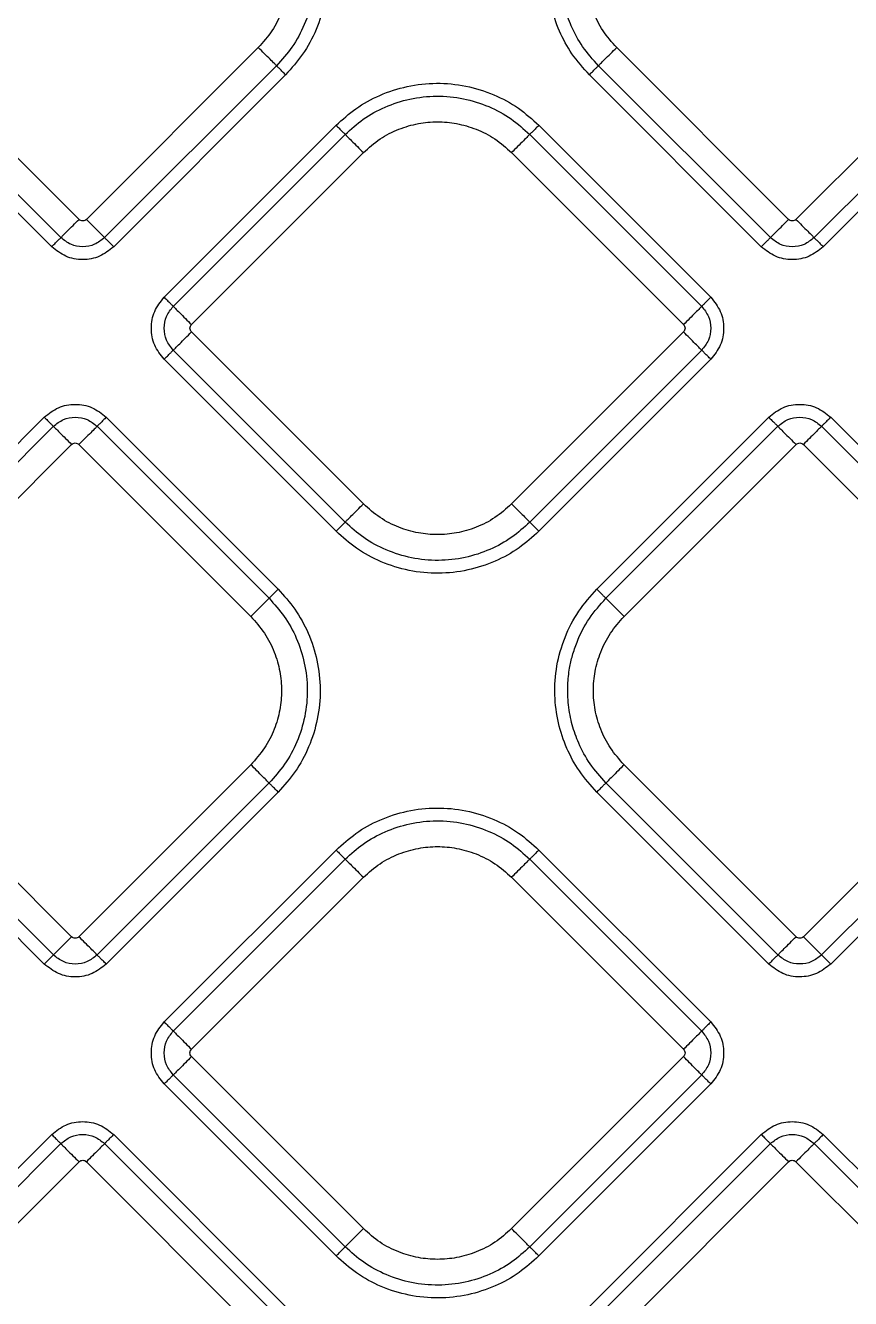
# Model space of a CAD drawing. Extents: x 832 to 912, y 781 to 934.
# Drawn here: x 872.965 to 876.127, y 851.269 to 856.146 of the extents above; entities that cross this region are included whole.
import ezdxf

# ---------------------------------------------------------------- set-up
doc = ezdxf.new("R2010")
doc.units = 0
doc.header["$MEASUREMENT"] = 0
doc.layers.add('1', color=4, linetype='Continuous')

# ---------------------------------------------------------------- blocks, each defined once
blk = doc.blocks.new('2026 SOVEREIGN HL')
at = {"layer": '1', "color": 3, "linetype": 'Continuous', "lineweight": 25}
for p, q in [((41.441, 58.308), (40.7822, 58.9668)), ((42.1281, 58.9668), (41.4693, 58.308)), ((44.1604, 58.308), (43.5016, 58.9668)), ((44.8475, 58.9668), (44.1887, 58.308)), ((41.3713, 58.2383), (40.7124, 58.8971)), ((42.1978, 58.8971), (41.539, 58.2383)), ((44.0907, 58.2383), (43.4319, 58.8971)), ((44.9172, 58.8971), (44.2584, 58.2383)), ((41.3364, 58.2034), (40.6776, 58.8622)), ((42.2327, 58.8622), (41.5739, 58.2034)), ((44.0558, 58.2034), (43.397, 58.8622)), ((44.9521, 58.8622), (44.2933, 58.2034)), ((41.7674, 58.0099), (42.4262, 58.6687)), ((41.8022, 57.975), (42.4611, 58.6338)), ((43.1686, 58.6338), (43.8274, 57.975)), ((43.2035, 58.6687), (43.8623, 58.0099)), ((41.872, 57.9053), (42.5308, 58.5641)), ((43.0989, 58.5641), (43.7577, 57.9053)), ((42.5308, 57.2182), (41.872, 57.877)), ((43.7577, 57.877), (43.0989, 57.2182)), ((42.4611, 57.1485), (41.8022, 57.8073)), ((43.8274, 57.8073), (43.1686, 57.1485)), ((42.4262, 57.1136), (41.7674, 57.7724)), ((43.8623, 57.7724), (43.2035, 57.1136)), ((40.6491, 56.8916), (41.3079, 57.5504)), ((40.6839, 56.8567), (41.3427, 57.5155)), ((41.5105, 57.5155), (42.1693, 56.8567)), ((41.5453, 57.5504), (42.2041, 56.8916)), ((43.4255, 56.8916), (44.0843, 57.5504)), ((43.4604, 56.8567), (44.1192, 57.5156)), ((44.2869, 57.5156), (44.9457, 56.8567)), ((44.3218, 57.5504), (44.9806, 56.8916)), ((40.7536, 56.787), (41.4125, 57.4458)), ((41.4407, 57.4458), (42.0996, 56.787)), ((43.5301, 56.787), (44.1889, 57.4458)), ((44.2172, 57.4458), (44.876, 56.787)), ((41.4125, 55.56), (40.7536, 56.2189)), ((42.0996, 56.2189), (41.4407, 55.56)), ((44.1889, 55.5601), (43.5301, 56.2189)), ((44.876, 56.2189), (44.2172, 55.5601)), ((41.3427, 55.4903), (40.6839, 56.1491)), ((42.1693, 56.1491), (41.5105, 55.4903)), ((44.1192, 55.4904), (43.4604, 56.1492)), ((44.9457, 56.1492), (44.2869, 55.4904)), ((41.3079, 55.4555), (40.6491, 56.1143)), ((42.2041, 56.1143), (41.5453, 55.4555)), ((44.0843, 55.4555), (43.4255, 56.1143)), ((44.9806, 56.1143), (44.3218, 55.4555)), ((41.7674, 55.2335), (42.4262, 55.8923)), ((41.8022, 55.1986), (42.461, 55.8574)), ((43.1686, 55.8574), (43.8274, 55.1986)), ((43.2034, 55.8923), (43.8622, 55.2335)), ((41.8719, 55.1289), (42.5307, 55.7877)), ((43.0989, 55.7877), (43.7577, 55.1289)), ((42.5307, 54.4418), (41.8719, 55.1006)), ((43.7577, 55.1006), (43.0989, 54.4418)), ((42.461, 54.372), (41.8022, 55.0309)), ((43.8274, 55.0309), (43.1686, 54.372)), ((42.4262, 54.3372), (41.7674, 54.996)), ((43.8622, 54.996), (43.2034, 54.3372)), ((40.6776, 54.1437), (41.3364, 54.8025)), ((41.5739, 54.8025), (42.2327, 54.1437)), ((43.397, 54.1436), (44.0558, 54.8024)), ((44.2933, 54.8024), (44.9521, 54.1436)), ((40.7124, 54.1088), (41.3713, 54.7676)), ((41.539, 54.7676), (42.1978, 54.1088)), ((43.4319, 54.1088), (44.0907, 54.7676)), ((44.2584, 54.7676), (44.9172, 54.1088)), ((40.7822, 54.0391), (41.441, 54.6979)), ((41.4693, 54.6979), (42.1281, 54.0391)), ((43.5016, 54.039), (44.1604, 54.6979)), ((44.1887, 54.6979), (44.8475, 54.039))]:
    blk.add_line(p, q, dxfattribs=at)
for points, knots in [([(42.1978, 59.6047), (42.218, 59.5822), (42.2596, 59.536), (42.3056, 59.4515), (42.3367, 59.3564), (42.3479, 59.2543), (42.338, 59.1514), (42.3076, 59.0545), (42.2612, 58.9677), (42.2185, 58.9202), (42.1978, 58.8971)], [0, 0, 0, 0, 0.115091, 0.237016, 0.364589, 0.495522, 0.627141, 0.756681, 0.881633, 1, 1, 1, 1]), ([(42.2327, 59.6395), (42.2548, 59.6149), (42.3005, 59.5641), (42.3511, 59.4713), (42.3852, 59.3668), (42.3975, 59.2546), (42.3867, 59.1416), (42.3533, 59.0352), (42.3023, 58.9398), (42.2554, 58.8876), (42.2327, 58.8622)], [0, 0, 0, 0, 0.11509, 0.237016, 0.364588, 0.495523, 0.62714, 0.756682, 0.881634, 1, 1, 1, 1]), ([(43.397, 58.8622), (43.3736, 58.8883), (43.3282, 58.939), (43.2794, 59.0296), (43.2464, 59.1279), (43.2326, 59.2352), (43.2405, 59.3468), (43.2717, 59.4558), (43.3231, 59.5566), (43.3726, 59.6121), (43.397, 59.6395)], [0, 0, 0, 0, 0.121443, 0.236288, 0.355188, 0.480548, 0.610329, 0.741991, 0.872768, 1, 1, 1, 1]), ([(43.4319, 58.8971), (43.4106, 58.9208), (43.3692, 58.967), (43.3338, 59.0328), (43.3136, 59.0837), (43.3023, 59.1197), (43.2937, 59.1572), (43.2878, 59.196), (43.2851, 59.2349), (43.2854, 59.2822), (43.2909, 59.3324), (43.3033, 59.387), (43.3254, 59.4521), (43.3646, 59.5291), (43.4096, 59.5797), (43.4319, 59.6046)], [0, 0, 0, 0, 0.121409, 0.236225, 0.28295, 0.33087, 0.379886, 0.429891, 0.480755, 0.528606, 0.610484, 0.673349, 0.742098, 0.872822, 1, 1, 1, 1]), ([(42.1281, 59.5349), (42.1464, 59.5142), (42.1828, 59.4733), (42.2194, 59.4006), (42.2411, 59.3259), (42.248, 59.2509), (42.2411, 59.1759), (42.2194, 59.1012), (42.1828, 59.0285), (42.1464, 58.9875), (42.1281, 58.9668)], [0, 0, 0, 0, 0.13136, 0.259989, 0.383484, 0.500001, 0.616517, 0.740012, 0.868642, 1, 1, 1, 1]), ([(43.5016, 58.9668), (43.4832, 58.9875), (43.4468, 59.0285), (43.4102, 59.1011), (43.3885, 59.1758), (43.3817, 59.2509), (43.3885, 59.3259), (43.4102, 59.4006), (43.4468, 59.4732), (43.4832, 59.5142), (43.5016, 59.5349)], [0, 0, 0, 0, 0.131359, 0.259989, 0.383484, 0.5, 0.616516, 0.740011, 0.868641, 1, 1, 1, 1]), ([(42.1978, 58.8971), (42.1956, 58.8993), (42.1911, 58.9038), (42.1741, 58.9208), (42.1522, 58.9427), (42.1359, 58.959), (42.1281, 58.9668)], [0, 0, 0, 0, 0.247942, 0.507921, 0.763552, 1, 1, 1, 1]), ([(43.4319, 58.8971), (43.434, 58.8993), (43.4385, 58.9037), (43.4555, 58.9208), (43.4775, 58.9427), (43.4938, 58.959), (43.5016, 58.9668)], [0, 0, 0, 0, 0.24794, 0.507925, 0.763558, 1, 1, 1, 1]), ([(42.2327, 58.8622), (42.2287, 58.8662), (42.2206, 58.8743), (42.2096, 58.8853), (42.2011, 58.8938), (42.1989, 58.896), (42.1978, 58.8971)], [0, 0, 0, 0, 0.23644, 0.492096, 0.752057, 1, 1, 1, 1]), ([(43.397, 58.8622), (43.4009, 58.8661), (43.409, 58.8743), (43.42, 58.8852), (43.4285, 58.8937), (43.4308, 58.896), (43.4319, 58.8971)], [0, 0, 0, 0, 0.236448, 0.492103, 0.752054, 1, 1, 1, 1]), ([(42.4262, 58.6687), (42.4508, 58.6909), (42.5016, 58.7366), (42.5944, 58.7871), (42.6989, 58.8212), (42.8111, 58.8335), (42.9241, 58.8227), (43.0306, 58.7893), (43.1259, 58.7383), (43.1781, 58.6915), (43.2035, 58.6687)], [0, 0, 0, 0, 0.11509, 0.237017, 0.364589, 0.495523, 0.627141, 0.756681, 0.881633, 1, 1, 1, 1]), ([(42.4611, 58.6338), (42.4835, 58.654), (42.5297, 58.6956), (42.6142, 58.7417), (42.7093, 58.7727), (42.8115, 58.7839), (42.9143, 58.774), (43.0112, 58.7436), (43.098, 58.6972), (43.1455, 58.6546), (43.1686, 58.6338)], [0, 0, 0, 0, 0.11509, 0.237016, 0.364589, 0.495523, 0.627141, 0.756681, 0.881634, 1, 1, 1, 1]), ([(42.5308, 58.5641), (42.5515, 58.5825), (42.5925, 58.6189), (42.6651, 58.6555), (42.7398, 58.6772), (42.8148, 58.684), (42.8898, 58.6772), (42.9645, 58.6555), (43.0372, 58.6189), (43.0782, 58.5825), (43.0989, 58.5641)], [0, 0, 0, 0, 0.131359, 0.259988, 0.383484, 0.5, 0.616516, 0.740012, 0.868641, 1, 1, 1, 1]), ([(42.4262, 58.6687), (42.4301, 58.6648), (42.4383, 58.6566), (42.4492, 58.6457), (42.4577, 58.6372), (42.46, 58.6349), (42.4611, 58.6338)], [0, 0, 0, 0, 0.2364505, 0.4920968, 0.7520569, 1, 1, 1, 1]), ([(42.4611, 58.6338), (42.4632, 58.6316), (42.4677, 58.6272), (42.4847, 58.6101), (42.5067, 58.5882), (42.523, 58.5719), (42.5308, 58.5641)], [0, 0, 0, 0, 0.247942, 0.507925, 0.763557, 1, 1, 1, 1]), ([(43.1686, 58.6338), (43.1664, 58.6316), (43.1619, 58.6272), (43.1449, 58.6101), (43.123, 58.5882), (43.1067, 58.5719), (43.0989, 58.5641)], [0, 0, 0, 0, 0.247942, 0.507926, 0.763558, 1, 1, 1, 1]), ([(43.2035, 58.6687), (43.1996, 58.6648), (43.1914, 58.6566), (43.1805, 58.6457), (43.172, 58.6372), (43.1697, 58.6349), (43.1686, 58.6338)], [0, 0, 0, 0, 0.2364492, 0.4920958, 0.7520561, 1, 1, 1, 1]), ([(41.3713, 58.2383), (41.3734, 58.2405), (41.3779, 58.245), (41.3949, 58.262), (41.4169, 58.2839), (41.4332, 58.3002), (41.441, 58.308)], [0, 0, 0, 0, 0.247941, 0.507925, 0.763557, 1, 1, 1, 1]), ([(41.4693, 58.308), (41.4672, 58.3064), (41.463, 58.3031), (41.4551, 58.3017), (41.4472, 58.3031), (41.443, 58.3064), (41.441, 58.308)], [0, 0, 0, 0, 0.250236, 0.499998, 0.749764, 1, 1, 1, 1]), ([(41.4693, 58.308), (41.4771, 58.3002), (41.4934, 58.2839), (41.5153, 58.262), (41.5323, 58.245), (41.5368, 58.2405), (41.539, 58.2383)], [0, 0, 0, 0, 0.2364425, 0.4920753, 0.7520593, 1, 1, 1, 1]), ([(44.0907, 58.2383), (44.0929, 58.2404), (44.0973, 58.2449), (44.1144, 58.2619), (44.1363, 58.2839), (44.1526, 58.3002), (44.1604, 58.308)], [0, 0, 0, 0, 0.247942, 0.507921, 0.763553, 1, 1, 1, 1]), ([(44.1887, 58.308), (44.1866, 58.3063), (44.1825, 58.3031), (44.1745, 58.3016), (44.1666, 58.3031), (44.1625, 58.3063), (44.1604, 58.308)], [0, 0, 0, 0, 0.250229, 0.5, 0.749771, 1, 1, 1, 1]), ([(44.1887, 58.308), (44.1965, 58.3002), (44.2128, 58.2839), (44.2347, 58.2619), (44.2517, 58.2449), (44.2562, 58.2404), (44.2584, 58.2383)], [0, 0, 0, 0, 0.236449, 0.492079, 0.752059, 1, 1, 1, 1]), ([(41.3364, 58.2034), (41.3403, 58.2074), (41.3484, 58.2155), (41.3594, 58.2265), (41.3679, 58.235), (41.3702, 58.2372), (41.3713, 58.2383)], [0, 0, 0, 0, 0.236443, 0.492093, 0.752056, 1, 1, 1, 1]), ([(41.539, 58.2383), (41.5267, 58.2286), (41.5022, 58.2093), (41.4551, 58.2007), (41.4081, 58.2093), (41.3835, 58.2286), (41.3713, 58.2383)], [0, 0, 0, 0, 0.249877, 0.500014, 0.750137, 1, 1, 1, 1]), ([(41.539, 58.2383), (41.5401, 58.2372), (41.5423, 58.235), (41.5508, 58.2265), (41.5618, 58.2155), (41.5699, 58.2074), (41.5739, 58.2034)], [0, 0, 0, 0, 0.247944, 0.507907, 0.763557, 1, 1, 1, 1]), ([(44.0558, 58.2034), (44.0597, 58.2073), (44.0679, 58.2155), (44.0788, 58.2264), (44.0873, 58.2349), (44.0896, 58.2372), (44.0907, 58.2383)], [0, 0, 0, 0, 0.2364428, 0.4921017, 0.7520557, 1, 1, 1, 1]), ([(44.2584, 58.2383), (44.2461, 58.2286), (44.2216, 58.2092), (44.1745, 58.2007), (44.1275, 58.2092), (44.1029, 58.2286), (44.0907, 58.2383)], [0, 0, 0, 0, 0.249877, 0.500016, 0.75014, 1, 1, 1, 1]), ([(44.2584, 58.2383), (44.2595, 58.2372), (44.2617, 58.2349), (44.2702, 58.2264), (44.2812, 58.2155), (44.2894, 58.2073), (44.2933, 58.2034)], [0, 0, 0, 0, 0.247944, 0.507899, 0.763558, 1, 1, 1, 1]), ([(41.5739, 58.2034), (41.5565, 58.1897), (41.5218, 58.1623), (41.4551, 58.1502), (41.3885, 58.1623), (41.3537, 58.1897), (41.3364, 58.2034)], [0, 0, 0, 0, 0.2500721, 0.5000174, 0.7499322, 1, 1, 1, 1]), ([(44.2933, 58.2034), (44.2759, 58.1897), (44.2412, 58.1622), (44.1745, 58.1502), (44.1079, 58.1623), (44.0732, 58.1897), (44.0558, 58.2034)], [0, 0, 0, 0, 0.250071, 0.500017, 0.749932, 1, 1, 1, 1]), ([(41.7674, 57.7724), (41.7537, 57.7898), (41.7262, 57.8245), (41.7142, 57.8912), (41.7262, 57.9578), (41.7537, 57.9925), (41.7674, 58.0099)], [0, 0, 0, 0, 0.250071, 0.500016, 0.74993, 1, 1, 1, 1]), ([(41.7674, 58.0099), (41.7713, 58.006), (41.7794, 57.9978), (41.7904, 57.9869), (41.7989, 57.9784), (41.8011, 57.9761), (41.8022, 57.975)], [0, 0, 0, 0, 0.236445, 0.492099, 0.752055, 1, 1, 1, 1]), ([(43.8623, 58.0099), (43.8581, 58.0058), (43.8499, 57.9975), (43.8391, 57.9866), (43.8308, 57.9783), (43.8285, 57.9761), (43.8274, 57.975)], [0, 0, 0, 0, 0.2500095, 0.5000187, 0.7500027, 1, 1, 1, 1]), ([(43.8623, 58.0099), (43.876, 57.9925), (43.9034, 57.9578), (43.9155, 57.8912), (43.9034, 57.8245), (43.876, 57.7898), (43.8623, 57.7724)], [0, 0, 0, 0, 0.25007, 0.499984, 0.749929, 1, 1, 1, 1]), ([(41.8022, 57.8073), (41.7926, 57.8196), (41.7732, 57.8441), (41.7646, 57.8912), (41.7732, 57.9382), (41.7926, 57.9628), (41.8022, 57.975)], [0, 0, 0, 0, 0.249877, 0.500018, 0.750141, 1, 1, 1, 1]), ([(41.8022, 57.975), (41.8044, 57.9728), (41.8089, 57.9683), (41.8259, 57.9513), (41.8479, 57.9294), (41.8641, 57.9131), (41.872, 57.9053)], [0, 0, 0, 0, 0.247942, 0.507921, 0.763552, 1, 1, 1, 1]), ([(43.8274, 57.975), (43.8253, 57.9728), (43.8208, 57.9684), (43.8038, 57.9514), (43.7819, 57.9294), (43.7656, 57.9131), (43.7577, 57.9053)], [0, 0, 0, 0, 0.247331, 0.507093, 0.762968, 1, 1, 1, 1]), ([(43.8274, 57.975), (43.8371, 57.9628), (43.8564, 57.9382), (43.865, 57.8912), (43.8564, 57.8441), (43.8371, 57.8196), (43.8274, 57.8073)], [0, 0, 0, 0, 0.24986, 0.499982, 0.750123, 1, 1, 1, 1]), ([(41.872, 57.877), (41.8703, 57.8791), (41.8671, 57.8832), (41.8656, 57.8912), (41.8671, 57.8991), (41.8703, 57.9032), (41.872, 57.9053)], [0, 0, 0, 0, 0.25024, 0.499997, 0.749792, 1, 1, 1, 1]), ([(43.7577, 57.9053), (43.7593, 57.9032), (43.7626, 57.8991), (43.7641, 57.8912), (43.7626, 57.8832), (43.7593, 57.8791), (43.7577, 57.877)], [0, 0, 0, 0, 0.250208, 0.500003, 0.74976, 1, 1, 1, 1]), ([(41.8022, 57.8073), (41.8044, 57.8095), (41.8089, 57.814), (41.8259, 57.8309), (41.8478, 57.8529), (41.8641, 57.8692), (41.872, 57.877)], [0, 0, 0, 0, 0.247332, 0.507093, 0.762968, 1, 1, 1, 1]), ([(43.8274, 57.8073), (43.8252, 57.8095), (43.8208, 57.814), (43.8037, 57.831), (43.7818, 57.8529), (43.7655, 57.8692), (43.7577, 57.877)], [0, 0, 0, 0, 0.247942, 0.507926, 0.763557, 1, 1, 1, 1]), ([(41.7674, 57.7724), (41.7715, 57.7766), (41.7798, 57.7848), (41.7906, 57.7957), (41.7989, 57.804), (41.8011, 57.8062), (41.8022, 57.8073)], [0, 0, 0, 0, 0.250001, 0.500011, 0.750006, 1, 1, 1, 1]), ([(43.8623, 57.7724), (43.8584, 57.7763), (43.8502, 57.7845), (43.8393, 57.7954), (43.8308, 57.804), (43.8285, 57.8062), (43.8274, 57.8073)], [0, 0, 0, 0, 0.236446, 0.492101, 0.752057, 1, 1, 1, 1]), ([(41.3079, 57.5504), (41.3252, 57.5641), (41.36, 57.5915), (41.4266, 57.6036), (41.4932, 57.5915), (41.528, 57.5641), (41.5453, 57.5504)], [0, 0, 0, 0, 0.25007, 0.500017, 0.749932, 1, 1, 1, 1]), ([(44.0843, 57.5504), (44.1017, 57.5641), (44.1364, 57.5916), (44.203, 57.6036), (44.2697, 57.5916), (44.3044, 57.5641), (44.3218, 57.5504)], [0, 0, 0, 0, 0.2500711, 0.5000176, 0.7499342, 1, 1, 1, 1]), ([(41.3079, 57.5504), (41.312, 57.5462), (41.3203, 57.538), (41.3311, 57.5271), (41.3394, 57.5188), (41.3416, 57.5166), (41.3427, 57.5155)], [0, 0, 0, 0, 0.25, 0.500013, 0.750002, 1, 1, 1, 1]), ([(41.3427, 57.5155), (41.355, 57.5252), (41.3795, 57.5445), (41.4266, 57.5531), (41.4737, 57.5445), (41.4982, 57.5252), (41.5105, 57.5155)], [0, 0, 0, 0, 0.249878, 0.500015, 0.75014, 1, 1, 1, 1]), ([(41.3427, 57.5155), (41.3449, 57.5133), (41.3494, 57.5089), (41.3664, 57.4919), (41.3883, 57.4699), (41.4046, 57.4536), (41.4125, 57.4458)], [0, 0, 0, 0, 0.247333, 0.507096, 0.762966, 1, 1, 1, 1]), ([(41.5105, 57.5155), (41.5083, 57.5133), (41.5038, 57.5088), (41.4868, 57.4918), (41.4648, 57.4699), (41.4486, 57.4536), (41.4407, 57.4458)], [0, 0, 0, 0, 0.247943, 0.507923, 0.763556, 1, 1, 1, 1]), ([(41.5453, 57.5504), (41.5414, 57.5464), (41.5333, 57.5383), (41.5223, 57.5274), (41.5138, 57.5188), (41.5116, 57.5166), (41.5105, 57.5155)], [0, 0, 0, 0, 0.236442, 0.492092, 0.752056, 1, 1, 1, 1]), ([(44.0843, 57.5504), (44.0884, 57.5463), (44.0967, 57.538), (44.1076, 57.5272), (44.1159, 57.5189), (44.1181, 57.5167), (44.1192, 57.5156)], [0, 0, 0, 0, 0.250012, 0.5000131, 0.7500081, 1, 1, 1, 1]), ([(44.1192, 57.5156), (44.1314, 57.5252), (44.156, 57.5446), (44.203, 57.5532), (44.2501, 57.5446), (44.2746, 57.5252), (44.2869, 57.5156)], [0, 0, 0, 0, 0.249875, 0.500014, 0.750138, 1, 1, 1, 1]), ([(44.1192, 57.5156), (44.1214, 57.5134), (44.1258, 57.5089), (44.1428, 57.4919), (44.1648, 57.47), (44.1811, 57.4537), (44.1889, 57.4458)], [0, 0, 0, 0, 0.247331, 0.507093, 0.762968, 1, 1, 1, 1]), ([(44.2869, 57.5156), (44.2847, 57.5134), (44.2802, 57.5089), (44.2632, 57.4919), (44.2413, 57.4699), (44.225, 57.4537), (44.2172, 57.4458)], [0, 0, 0, 0, 0.247942, 0.507926, 0.763558, 1, 1, 1, 1]), ([(44.3218, 57.5504), (44.3179, 57.5465), (44.3097, 57.5383), (44.2988, 57.5274), (44.2902, 57.5189), (44.288, 57.5166), (44.2869, 57.5156)], [0, 0, 0, 0, 0.236454, 0.492102, 0.752056, 1, 1, 1, 1]), ([(41.4125, 57.4458), (41.4145, 57.4474), (41.4187, 57.4507), (41.4266, 57.4521), (41.4345, 57.4507), (41.4387, 57.4474), (41.4407, 57.4458)], [0, 0, 0, 0, 0.250222, 0.5, 0.749782, 1, 1, 1, 1]), ([(44.1889, 57.4458), (44.191, 57.4475), (44.1951, 57.4507), (44.203, 57.4522), (44.211, 57.4507), (44.2151, 57.4475), (44.2172, 57.4458)], [0, 0, 0, 0, 0.2502324, 0.5, 0.7497676, 1, 1, 1, 1]), ([(42.4611, 57.1485), (42.4632, 57.1507), (42.4677, 57.1552), (42.4847, 57.1722), (42.5067, 57.1941), (42.523, 57.2104), (42.5308, 57.2182)], [0, 0, 0, 0, 0.24794, 0.507924, 0.763556, 1, 1, 1, 1]), ([(43.0989, 57.2182), (43.0782, 57.1998), (43.0372, 57.1635), (42.9645, 57.1268), (42.8898, 57.1051), (42.8148, 57.0983), (42.7398, 57.1051), (42.6651, 57.1268), (42.5925, 57.1635), (42.5515, 57.1998), (42.5308, 57.2182)], [0, 0, 0, 0, 0.131359, 0.259988, 0.383484, 0.5, 0.616516, 0.740012, 0.868641, 1, 1, 1, 1]), ([(43.0989, 57.2182), (43.1067, 57.2104), (43.123, 57.1941), (43.1449, 57.1722), (43.1619, 57.1552), (43.1664, 57.1507), (43.1686, 57.1485)], [0, 0, 0, 0, 0.236442, 0.492075, 0.75206, 1, 1, 1, 1]), ([(42.4262, 57.1136), (42.4301, 57.1175), (42.4383, 57.1257), (42.4492, 57.1366), (42.4577, 57.1451), (42.46, 57.1474), (42.4611, 57.1485)], [0, 0, 0, 0, 0.23644, 0.492098, 0.752052, 1, 1, 1, 1]), ([(43.2035, 57.1136), (43.1788, 57.0914), (43.1281, 57.0458), (43.0353, 56.9952), (42.9308, 56.9611), (42.8185, 56.9488), (42.7056, 56.9596), (42.5991, 56.993), (42.5038, 57.044), (42.4516, 57.0908), (42.4262, 57.1136)], [0, 0, 0, 0, 0.11509, 0.237016, 0.364589, 0.495523, 0.62714, 0.756681, 0.881633, 1, 1, 1, 1]), ([(43.1686, 57.1485), (43.1462, 57.1283), (43.1, 57.0867), (43.0155, 57.0407), (42.9204, 57.0096), (42.8182, 56.9984), (42.7154, 57.0083), (42.6185, 57.0387), (42.5317, 57.0851), (42.4842, 57.1277), (42.4611, 57.1485)], [0, 0, 0, 0, 0.11509, 0.237017, 0.364589, 0.495523, 0.627141, 0.756681, 0.881633, 1, 1, 1, 1]), ([(43.1686, 57.1485), (43.1697, 57.1474), (43.172, 57.1451), (43.1805, 57.1366), (43.1914, 57.1257), (43.1996, 57.1175), (43.2035, 57.1136)], [0, 0, 0, 0, 0.247949, 0.507903, 0.763561, 1, 1, 1, 1]), ([(42.2041, 56.8916), (42.2002, 56.8876), (42.1921, 56.8795), (42.1811, 56.8685), (42.1726, 56.86), (42.1704, 56.8578), (42.1693, 56.8567)], [0, 0, 0, 0, 0.2364505, 0.4920968, 0.7520569, 1, 1, 1, 1]), ([(42.2041, 56.8916), (42.2263, 56.8669), (42.272, 56.8162), (42.3226, 56.7234), (42.3567, 56.6189), (42.369, 56.5066), (42.3582, 56.3936), (42.3248, 56.2872), (42.2737, 56.1918), (42.2269, 56.1397), (42.2041, 56.1143)], [0, 0, 0, 0, 0.11509, 0.237017, 0.364588, 0.495523, 0.627141, 0.756681, 0.881633, 1, 1, 1, 1]), ([(43.4255, 56.1143), (43.4022, 56.1404), (43.3567, 56.1911), (43.3079, 56.2817), (43.2749, 56.38), (43.2611, 56.4873), (43.269, 56.5989), (43.3002, 56.7079), (43.3517, 56.8087), (43.4011, 56.8642), (43.4255, 56.8916)], [0, 0, 0, 0, 0.121442, 0.236288, 0.355187, 0.480548, 0.610329, 0.741991, 0.872768, 1, 1, 1, 1]), ([(43.4255, 56.8916), (43.4294, 56.8877), (43.4376, 56.8795), (43.4485, 56.8686), (43.457, 56.8601), (43.4593, 56.8578), (43.4604, 56.8567)], [0, 0, 0, 0, 0.23644, 0.492097, 0.752057, 1, 1, 1, 1]), ([(42.1693, 56.8567), (42.1671, 56.8545), (42.1626, 56.85), (42.1456, 56.833), (42.1237, 56.8111), (42.1074, 56.7948), (42.0996, 56.787)], [0, 0, 0, 0, 0.247942, 0.507926, 0.763558, 1, 1, 1, 1]), ([(42.1693, 56.8567), (42.1895, 56.8343), (42.2311, 56.7881), (42.2771, 56.7036), (42.3081, 56.6085), (42.3193, 56.5063), (42.3095, 56.4034), (42.2791, 56.3066), (42.2326, 56.2197), (42.19, 56.1722), (42.1693, 56.1491)], [0, 0, 0, 0, 0.115091, 0.237017, 0.364589, 0.495523, 0.627141, 0.756681, 0.881633, 1, 1, 1, 1]), ([(43.4604, 56.1492), (43.4391, 56.1729), (43.3977, 56.2191), (43.3623, 56.2849), (43.3421, 56.3358), (43.3308, 56.3718), (43.3222, 56.4093), (43.3163, 56.4481), (43.3136, 56.487), (43.3139, 56.5343), (43.3194, 56.5845), (43.3318, 56.6391), (43.3539, 56.7042), (43.3931, 56.7812), (43.4382, 56.8318), (43.4604, 56.8567)], [0, 0, 0, 0, 0.121411, 0.236227, 0.282953, 0.330871, 0.379888, 0.429892, 0.480755, 0.528607, 0.610484, 0.67335, 0.742097, 0.872822, 1, 1, 1, 1]), ([(43.4604, 56.8567), (43.4626, 56.8545), (43.467, 56.8501), (43.4841, 56.833), (43.506, 56.8111), (43.5223, 56.7948), (43.5301, 56.787)], [0, 0, 0, 0, 0.247942, 0.50792, 0.763551, 1, 1, 1, 1]), ([(42.0996, 56.787), (42.1179, 56.7663), (42.1543, 56.7253), (42.1909, 56.6526), (42.2126, 56.5779), (42.2195, 56.5029), (42.2126, 56.4279), (42.1909, 56.3532), (42.1543, 56.2806), (42.1179, 56.2396), (42.0996, 56.2189)], [0, 0, 0, 0, 0.131359, 0.259988, 0.383483, 0.5, 0.616516, 0.740011, 0.868641, 1, 1, 1, 1]), ([(43.5301, 56.2189), (43.5117, 56.2396), (43.4753, 56.2806), (43.4387, 56.3532), (43.417, 56.4279), (43.4102, 56.503), (43.417, 56.578), (43.4387, 56.6527), (43.4753, 56.7253), (43.5117, 56.7663), (43.5301, 56.787)], [0, 0, 0, 0, 0.13136, 0.259989, 0.383485, 0.500001, 0.616516, 0.740012, 0.868642, 1, 1, 1, 1]), ([(42.1693, 56.1491), (42.1671, 56.1513), (42.1626, 56.1558), (42.1456, 56.1728), (42.1237, 56.1948), (42.1074, 56.211), (42.0996, 56.2189)], [0, 0, 0, 0, 0.247943, 0.507925, 0.763558, 1, 1, 1, 1]), ([(43.5301, 56.2189), (43.5223, 56.2111), (43.506, 56.1948), (43.4841, 56.1729), (43.467, 56.1558), (43.4626, 56.1514), (43.4604, 56.1492)], [0, 0, 0, 0, 0.236443, 0.492076, 0.752059, 1, 1, 1, 1]), ([(42.2041, 56.1143), (42.2002, 56.1182), (42.1921, 56.1263), (42.1811, 56.1373), (42.1726, 56.1458), (42.1704, 56.148), (42.1693, 56.1491)], [0, 0, 0, 0, 0.236445, 0.492096, 0.752057, 1, 1, 1, 1]), ([(43.4604, 56.1492), (43.4593, 56.1481), (43.457, 56.1458), (43.4485, 56.1373), (43.4376, 56.1264), (43.4294, 56.1182), (43.4255, 56.1143)], [0, 0, 0, 0, 0.247945, 0.507902, 0.763554, 1, 1, 1, 1]), ([(42.4262, 55.8923), (42.4508, 55.9144), (42.5016, 55.9601), (42.5944, 56.0107), (42.6989, 56.0448), (42.8111, 56.0571), (42.9241, 56.0463), (43.0305, 56.0129), (43.1259, 55.9619), (43.1781, 55.915), (43.2034, 55.8923)], [0, 0, 0, 0, 0.11509, 0.237016, 0.364589, 0.495523, 0.62714, 0.756681, 0.881633, 1, 1, 1, 1]), ([(42.461, 55.8574), (42.4835, 55.8776), (42.5297, 55.9192), (42.6141, 55.9652), (42.7093, 55.9963), (42.8114, 56.0075), (42.9143, 55.9976), (43.0112, 55.9672), (43.098, 55.9208), (43.1455, 55.8781), (43.1686, 55.8574)], [0, 0, 0, 0, 0.115089, 0.237016, 0.364588, 0.495523, 0.627141, 0.756681, 0.881633, 1, 1, 1, 1]), ([(42.5307, 55.7877), (42.5515, 55.806), (42.5924, 55.8424), (42.6651, 55.879), (42.7398, 55.9007), (42.8148, 55.9076), (42.8898, 55.9007), (42.9645, 55.879), (43.0372, 55.8424), (43.0782, 55.806), (43.0989, 55.7877)], [0, 0, 0, 0, 0.131359, 0.259988, 0.383484, 0.5, 0.616516, 0.740012, 0.868641, 1, 1, 1, 1]), ([(42.4262, 55.8923), (42.4301, 55.8883), (42.4382, 55.8802), (42.4492, 55.8692), (42.4577, 55.8607), (42.4599, 55.8585), (42.461, 55.8574)], [0, 0, 0, 0, 0.236445, 0.492096, 0.752057, 1, 1, 1, 1]), ([(42.461, 55.8574), (42.4632, 55.8552), (42.4677, 55.8507), (42.4847, 55.8337), (42.5066, 55.8118), (42.5229, 55.7955), (42.5307, 55.7877)], [0, 0, 0, 0, 0.247943, 0.507925, 0.763558, 1, 1, 1, 1]), ([(43.1686, 55.8574), (43.1664, 55.8552), (43.1619, 55.8507), (43.1449, 55.8337), (43.123, 55.8118), (43.1067, 55.7955), (43.0989, 55.7877)], [0, 0, 0, 0, 0.247943, 0.507924, 0.763556, 1, 1, 1, 1]), ([(43.2034, 55.8923), (43.1995, 55.8883), (43.1914, 55.8802), (43.1804, 55.8692), (43.1719, 55.8607), (43.1697, 55.8585), (43.1686, 55.8574)], [0, 0, 0, 0, 0.236446, 0.492097, 0.752057, 1, 1, 1, 1]), ([(41.3427, 55.4903), (41.3449, 55.4925), (41.3494, 55.497), (41.3664, 55.514), (41.3884, 55.5359), (41.4046, 55.5522), (41.4125, 55.56)], [0, 0, 0, 0, 0.247943, 0.507925, 0.763558, 1, 1, 1, 1]), ([(41.4407, 55.56), (41.4387, 55.5584), (41.4345, 55.5552), (41.4266, 55.5537), (41.4187, 55.5552), (41.4145, 55.5584), (41.4125, 55.56)], [0, 0, 0, 0, 0.250226, 0.5, 0.749771, 1, 1, 1, 1]), ([(41.5105, 55.4903), (41.5083, 55.4925), (41.5038, 55.497), (41.4868, 55.514), (41.4649, 55.5359), (41.4486, 55.5522), (41.4407, 55.56)], [0, 0, 0, 0, 0.2473322, 0.507094, 0.762967, 1, 1, 1, 1]), ([(44.1192, 55.4904), (44.1214, 55.4925), (44.1259, 55.497), (44.1429, 55.514), (44.1648, 55.536), (44.1811, 55.5523), (44.1889, 55.5601)], [0, 0, 0, 0, 0.247941, 0.507925, 0.763556, 1, 1, 1, 1]), ([(44.2172, 55.5601), (44.2151, 55.5584), (44.211, 55.5552), (44.203, 55.5537), (44.1951, 55.5552), (44.191, 55.5584), (44.1889, 55.5601)], [0, 0, 0, 0, 0.2502254, 0.5, 0.7497746, 1, 1, 1, 1]), ([(44.2869, 55.4904), (44.2847, 55.4925), (44.2802, 55.497), (44.2633, 55.514), (44.2413, 55.5359), (44.225, 55.5522), (44.2172, 55.5601)], [0, 0, 0, 0, 0.247332, 0.507094, 0.762967, 1, 1, 1, 1]), ([(41.3079, 55.4555), (41.3118, 55.4594), (41.3199, 55.4675), (41.3309, 55.4785), (41.3394, 55.487), (41.3416, 55.4892), (41.3427, 55.4903)], [0, 0, 0, 0, 0.2364486, 0.4920971, 0.7520558, 1, 1, 1, 1]), ([(41.5453, 55.4555), (41.528, 55.4418), (41.4932, 55.4143), (41.4266, 55.4023), (41.36, 55.4143), (41.3252, 55.4418), (41.3079, 55.4555)], [0, 0, 0, 0, 0.250067, 0.499983, 0.74993, 1, 1, 1, 1]), ([(41.5105, 55.4903), (41.4982, 55.4807), (41.4737, 55.4613), (41.4266, 55.4527), (41.3795, 55.4613), (41.355, 55.4807), (41.3427, 55.4903)], [0, 0, 0, 0, 0.249861, 0.499986, 0.750124, 1, 1, 1, 1]), ([(41.5453, 55.4555), (41.5412, 55.4596), (41.5329, 55.4679), (41.5221, 55.4787), (41.5138, 55.487), (41.5116, 55.4892), (41.5105, 55.4903)], [0, 0, 0, 0, 0.250006, 0.500013, 0.750005, 1, 1, 1, 1]), ([(44.0843, 55.4555), (44.0882, 55.4594), (44.0964, 55.4676), (44.1073, 55.4785), (44.1158, 55.487), (44.1181, 55.4893), (44.1192, 55.4904)], [0, 0, 0, 0, 0.236448, 0.492097, 0.752056, 1, 1, 1, 1]), ([(44.3218, 55.4555), (44.3044, 55.4418), (44.2697, 55.4144), (44.203, 55.4023), (44.1364, 55.4143), (44.1017, 55.4418), (44.0843, 55.4555)], [0, 0, 0, 0, 0.250067, 0.499983, 0.749929, 1, 1, 1, 1]), ([(44.2869, 55.4904), (44.2746, 55.4807), (44.2501, 55.4613), (44.203, 55.4528), (44.156, 55.4613), (44.1314, 55.4807), (44.1192, 55.4904)], [0, 0, 0, 0, 0.249862, 0.499986, 0.750125, 1, 1, 1, 1]), ([(44.3218, 55.4555), (44.3176, 55.4597), (44.3094, 55.4679), (44.2985, 55.4787), (44.2902, 55.487), (44.288, 55.4892), (44.2869, 55.4904)], [0, 0, 0, 0, 0.250005, 0.500013, 0.750002, 1, 1, 1, 1]), ([(41.7674, 54.996), (41.7536, 55.0133), (41.7262, 55.0481), (41.7142, 55.1147), (41.7262, 55.1814), (41.7536, 55.2161), (41.7674, 55.2335)], [0, 0, 0, 0, 0.250071, 0.500018, 0.749932, 1, 1, 1, 1]), ([(41.7674, 55.2335), (41.7713, 55.2295), (41.7794, 55.2214), (41.7904, 55.2104), (41.7989, 55.2019), (41.8011, 55.1997), (41.8022, 55.1986)], [0, 0, 0, 0, 0.236447, 0.492099, 0.752057, 1, 1, 1, 1]), ([(43.8622, 55.2335), (43.8581, 55.2293), (43.8498, 55.221), (43.839, 55.2102), (43.8307, 55.2019), (43.8285, 55.1997), (43.8274, 55.1986)], [0, 0, 0, 0, 0.2500076, 0.5000101, 0.7500046, 1, 1, 1, 1]), ([(43.8622, 55.2335), (43.876, 55.2161), (43.9034, 55.1814), (43.9155, 55.1147), (43.9034, 55.0481), (43.876, 55.0133), (43.8622, 54.996)], [0, 0, 0, 0, 0.2500706, 0.5000178, 0.7499325, 1, 1, 1, 1]), ([(41.8022, 55.0309), (41.7925, 55.0431), (41.7732, 55.0677), (41.7646, 55.1147), (41.7732, 55.1618), (41.7925, 55.1863), (41.8022, 55.1986)], [0, 0, 0, 0, 0.249877, 0.500015, 0.750137, 1, 1, 1, 1]), ([(41.8022, 55.1986), (41.8044, 55.1964), (41.8089, 55.1919), (41.8259, 55.1749), (41.8478, 55.153), (41.8641, 55.1367), (41.8719, 55.1289)], [0, 0, 0, 0, 0.247942, 0.507923, 0.763555, 1, 1, 1, 1]), ([(43.8274, 55.1986), (43.8252, 55.1964), (43.8208, 55.1919), (43.8038, 55.1749), (43.7818, 55.153), (43.7655, 55.1367), (43.7577, 55.1289)], [0, 0, 0, 0, 0.247333, 0.507092, 0.762967, 1, 1, 1, 1]), ([(43.8274, 55.1986), (43.8371, 55.1863), (43.8564, 55.1618), (43.865, 55.1147), (43.8564, 55.0677), (43.8371, 55.0431), (43.8274, 55.0309)], [0, 0, 0, 0, 0.249876, 0.500015, 0.750138, 1, 1, 1, 1]), ([(41.8719, 55.1006), (41.8703, 55.1026), (41.867, 55.1068), (41.8656, 55.1147), (41.867, 55.1226), (41.8703, 55.1268), (41.8719, 55.1289)], [0, 0, 0, 0, 0.250235, 0.500008, 0.749781, 1, 1, 1, 1]), ([(43.7577, 55.1289), (43.7593, 55.1268), (43.7626, 55.1226), (43.764, 55.1147), (43.7626, 55.1068), (43.7593, 55.1026), (43.7577, 55.1006)], [0, 0, 0, 0, 0.25022, 0.499992, 0.749764, 1, 1, 1, 1]), ([(41.8719, 55.1006), (41.8641, 55.0928), (41.8478, 55.0765), (41.8259, 55.0545), (41.8089, 55.0375), (41.8044, 55.033), (41.8022, 55.0309)], [0, 0, 0, 0, 0.236442, 0.492075, 0.752057, 1, 1, 1, 1]), ([(43.8274, 55.0309), (43.8252, 55.033), (43.8207, 55.0375), (43.8037, 55.0545), (43.7818, 55.0765), (43.7655, 55.0928), (43.7577, 55.1006)], [0, 0, 0, 0, 0.247943, 0.507924, 0.763556, 1, 1, 1, 1]), ([(41.8022, 55.0309), (41.8011, 55.0298), (41.7989, 55.0275), (41.7904, 55.019), (41.7794, 55.008), (41.7713, 54.9999), (41.7674, 54.996)], [0, 0, 0, 0, 0.247943, 0.507901, 0.763553, 1, 1, 1, 1]), ([(43.8622, 54.996), (43.8583, 54.9999), (43.8502, 55.008), (43.8392, 55.019), (43.8307, 55.0275), (43.8285, 55.0298), (43.8274, 55.0309)], [0, 0, 0, 0, 0.236448, 0.492099, 0.752057, 1, 1, 1, 1]), ([(41.3364, 54.8025), (41.3537, 54.8162), (41.3885, 54.8436), (41.4551, 54.8557), (41.5218, 54.8436), (41.5565, 54.8162), (41.5739, 54.8025)], [0, 0, 0, 0, 0.25007, 0.500017, 0.749933, 1, 1, 1, 1]), ([(44.0558, 54.8024), (44.0732, 54.8162), (44.1079, 54.8436), (44.1745, 54.8556), (44.2412, 54.8436), (44.2759, 54.8162), (44.2933, 54.8024)], [0, 0, 0, 0, 0.250071, 0.5000166, 0.7499325, 1, 1, 1, 1]), ([(41.3364, 54.8025), (41.3405, 54.7983), (41.3488, 54.7901), (41.3596, 54.7792), (41.3679, 54.7709), (41.3701, 54.7687), (41.3713, 54.7676)], [0, 0, 0, 0, 0.2500079, 0.5000095, 0.7500023, 1, 1, 1, 1]), ([(41.3713, 54.7676), (41.3835, 54.7773), (41.4081, 54.7966), (41.4551, 54.8052), (41.5022, 54.7966), (41.5267, 54.7773), (41.539, 54.7676)], [0, 0, 0, 0, 0.249876, 0.500014, 0.750139, 1, 1, 1, 1]), ([(41.5739, 54.8025), (41.5699, 54.7985), (41.5618, 54.7904), (41.5508, 54.7795), (41.5423, 54.7709), (41.5401, 54.7687), (41.539, 54.7676)], [0, 0, 0, 0, 0.236448, 0.492098, 0.752056, 1, 1, 1, 1]), ([(44.0558, 54.8024), (44.0599, 54.7983), (44.0682, 54.79), (44.079, 54.7792), (44.0874, 54.7709), (44.0896, 54.7687), (44.0907, 54.7676)], [0, 0, 0, 0, 0.2500053, 0.5000086, 0.7500019, 1, 1, 1, 1]), ([(44.0907, 54.7676), (44.1029, 54.7773), (44.1275, 54.7966), (44.1745, 54.8052), (44.2216, 54.7966), (44.2461, 54.7773), (44.2584, 54.7676)], [0, 0, 0, 0, 0.249877, 0.500015, 0.750139, 1, 1, 1, 1]), ([(44.2933, 54.8024), (44.2894, 54.7985), (44.2812, 54.7904), (44.2702, 54.7794), (44.2617, 54.7709), (44.2595, 54.7687), (44.2584, 54.7676)], [0, 0, 0, 0, 0.236443, 0.492096, 0.752056, 1, 1, 1, 1]), ([(41.3713, 54.7676), (41.3734, 54.7654), (41.3779, 54.761), (41.3949, 54.744), (41.4168, 54.722), (41.4331, 54.7057), (41.441, 54.6979)], [0, 0, 0, 0, 0.247332, 0.507094, 0.762968, 1, 1, 1, 1]), ([(41.539, 54.7676), (41.5368, 54.7654), (41.5323, 54.7609), (41.5153, 54.7439), (41.4934, 54.722), (41.4771, 54.7057), (41.4693, 54.6979)], [0, 0, 0, 0, 0.2479412, 0.5079228, 0.763555, 1, 1, 1, 1]), ([(44.0907, 54.7676), (44.0929, 54.7654), (44.0973, 54.7609), (44.1143, 54.744), (44.1362, 54.722), (44.1526, 54.7057), (44.1604, 54.6979)], [0, 0, 0, 0, 0.247332, 0.507094, 0.762967, 1, 1, 1, 1]), ([(44.2584, 54.7676), (44.2562, 54.7654), (44.2517, 54.7609), (44.2347, 54.7439), (44.2128, 54.722), (44.1965, 54.7057), (44.1887, 54.6979)], [0, 0, 0, 0, 0.2479408, 0.5079228, 0.7635537, 1, 1, 1, 1]), ([(41.441, 54.6979), (41.443, 54.6995), (41.4472, 54.7028), (41.4551, 54.7042), (41.463, 54.7028), (41.4672, 54.6995), (41.4693, 54.6979)], [0, 0, 0, 0, 0.250228, 0.500002, 0.749772, 1, 1, 1, 1]), ([(44.1604, 54.6979), (44.1625, 54.6995), (44.1666, 54.7028), (44.1745, 54.7042), (44.1825, 54.7028), (44.1866, 54.6995), (44.1887, 54.6979)], [0, 0, 0, 0, 0.250231, 0.5, 0.749769, 1, 1, 1, 1]), ([(42.461, 54.372), (42.4632, 54.3742), (42.4677, 54.3787), (42.4847, 54.3957), (42.5066, 54.4177), (42.5229, 54.4339), (42.5307, 54.4418)], [0, 0, 0, 0, 0.247943, 0.507925, 0.763558, 1, 1, 1, 1]), ([(43.0989, 54.4418), (43.0782, 54.4234), (43.0372, 54.387), (42.9645, 54.3504), (42.8898, 54.3287), (42.8148, 54.3219), (42.7398, 54.3287), (42.6651, 54.3504), (42.5924, 54.387), (42.5515, 54.4234), (42.5307, 54.4418)], [0, 0, 0, 0, 0.131359, 0.259988, 0.383484, 0.5, 0.616516, 0.740012, 0.868641, 1, 1, 1, 1]), ([(43.1686, 54.372), (43.1664, 54.3742), (43.1619, 54.3787), (43.1449, 54.3957), (43.123, 54.4177), (43.1067, 54.4339), (43.0989, 54.4418)], [0, 0, 0, 0, 0.247943, 0.507924, 0.763556, 1, 1, 1, 1]), ([(42.4262, 54.3372), (42.4301, 54.3411), (42.4382, 54.3492), (42.4492, 54.3602), (42.4577, 54.3687), (42.4599, 54.3709), (42.461, 54.372)], [0, 0, 0, 0, 0.236445, 0.492096, 0.752057, 1, 1, 1, 1]), ([(43.2034, 54.3372), (43.1788, 54.315), (43.1281, 54.2693), (43.0352, 54.2187), (42.9308, 54.1846), (42.8185, 54.1723), (42.7055, 54.1832), (42.5991, 54.2166), (42.5037, 54.2676), (42.4516, 54.3144), (42.4262, 54.3372)], [0, 0, 0, 0, 0.1150903, 0.2370166, 0.3645887, 0.4955227, 0.6271406, 0.7566809, 0.881633, 1, 1, 1, 1]), ([(43.1686, 54.372), (43.1462, 54.3518), (43.1, 54.3103), (43.0155, 54.2642), (42.9204, 54.2332), (42.8182, 54.222), (42.7153, 54.2318), (42.6184, 54.2622), (42.5316, 54.3087), (42.4841, 54.3513), (42.461, 54.372)], [0, 0, 0, 0, 0.11509, 0.237016, 0.364589, 0.495522, 0.62714, 0.756681, 0.881633, 1, 1, 1, 1]), ([(43.2034, 54.3372), (43.1995, 54.3411), (43.1914, 54.3492), (43.1804, 54.3602), (43.1719, 54.3687), (43.1697, 54.3709), (43.1686, 54.372)], [0, 0, 0, 0, 0.236446, 0.492097, 0.752057, 1, 1, 1, 1])]:
    blk.add_open_spline(points, degree=3, knots=knots, dxfattribs=at)

msp = doc.modelspace()

# ---------------------------------------------------------------- block references
at = {"layer": '1'}
msp.add_blockref('2026 SOVEREIGN HL', (831.7292, 797.0948), dxfattribs=at)

doc.saveas('drawing.dxf')
